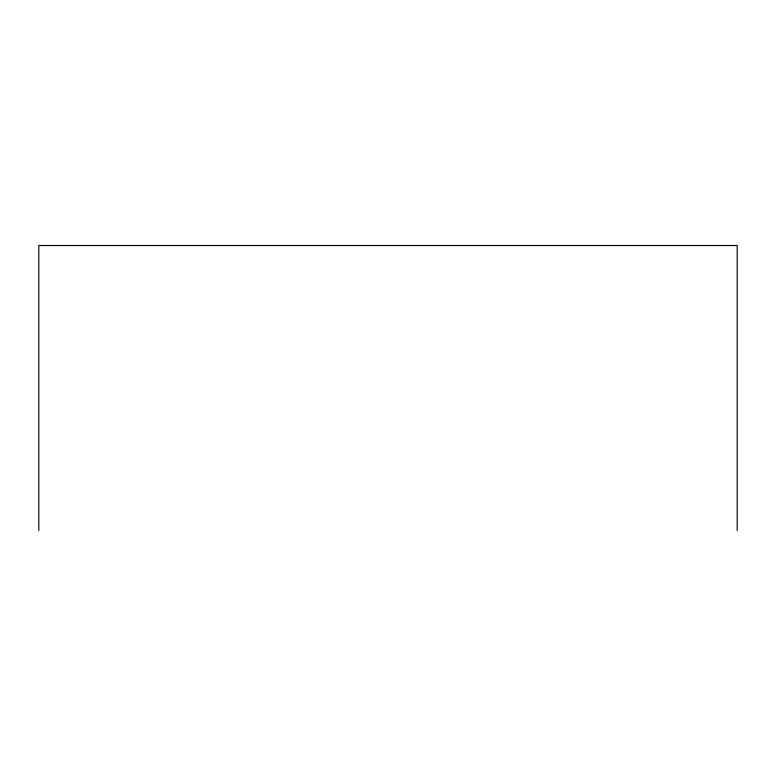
<?xml version="1.0" encoding="UTF-8"?>
<svg xmlns="http://www.w3.org/2000/svg" width="776" height="776" viewBox="0 0 776 776"><rect width="100%" height="100%" fill="white"/><g stroke="black" fill="none" stroke-linecap="round" stroke-linejoin="round"><path stroke-width="1.16" d="M737.2 530.474L737.2 245.526L38.8 245.526L38.8 530.474"/></g></svg>
